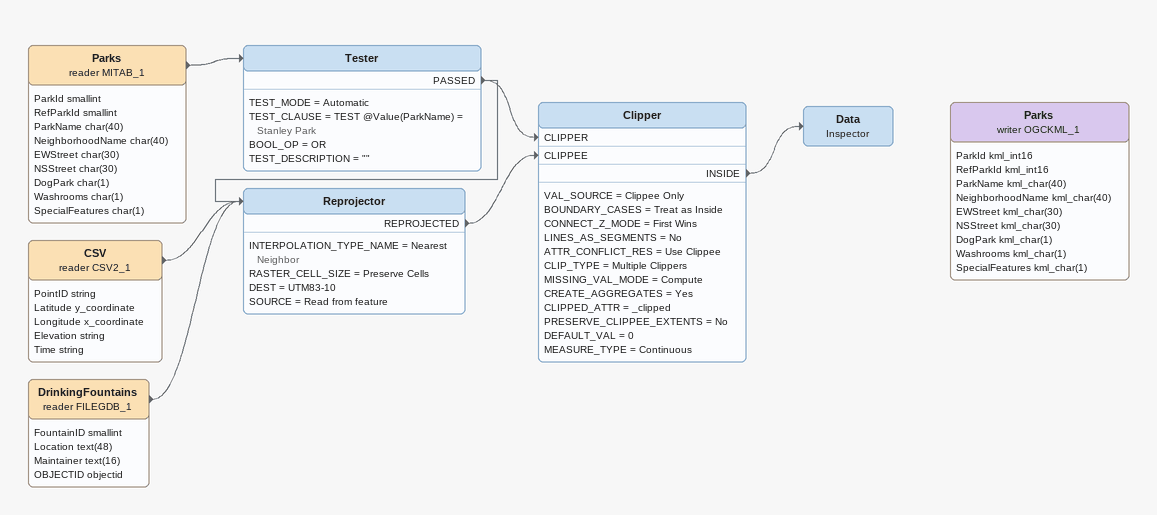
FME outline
Parks (reader MITAB_1)
    attributes: ParkId smallint, RefParkId smallint, ParkName char(40), NeighborhoodName char(40), EWStreet char(30), NSStreet char(30), DogPark char(1), Washrooms char(1), SpecialFeatures char(1)
    -> Tester
Tester
    TEST_MODE = Automatic
    TEST_CLAUSE = TEST @Value(ParkName) = Stanley Park
    BOOL_OP = OR
    TEST_DESCRIPTION = ""
    PASSED -> Reprojector
    PASSED -> Clipper [CLIPPER]
CSV (reader CSV2_1)
    attributes: PointID string, Latitude y_coordinate, Longitude x_coordinate, Elevation string, Time string
    -> Reprojector
DrinkingFountains (reader FILEGDB_1)
    attributes: FountainID smallint, Location text(48), Maintainer text(16), OBJECTID objectid
    -> Reprojector
Reprojector
    INTERPOLATION_TYPE_NAME = Nearest Neighbor
    RASTER_CELL_SIZE = Preserve Cells
    DEST = UTM83-10
    SOURCE = Read from feature
    REPROJECTED -> Clipper [CLIPPEE]
Clipper
    VAL_SOURCE = Clippee Only
    BOUNDARY_CASES = Treat as Inside
    CONNECT_Z_MODE = First Wins
    LINES_AS_SEGMENTS = No
    ATTR_CONFLICT_RES = Use Clippee
    CLIP_TYPE = Multiple Clippers
    MISSING_VAL_MODE = Compute
    CREATE_AGGREGATES = Yes
    CLIPPED_ATTR = _clipped
    PRESERVE_CLIPPEE_EXTENTS = No
    DEFAULT_VAL = 0
    MEASURE_TYPE = Continuous
    INSIDE -> Data
Data: Inspector
Parks (writer OGCKML_1)
    attributes: ParkId kml_int16, RefParkId kml_int16, ParkName kml_char(40), NeighborhoodName kml_char(40), EWStreet kml_char(30), NSStreet kml_char(30), DogPark kml_char(1), Washrooms kml_char(1), SpecialFeatures kml_char(1)
